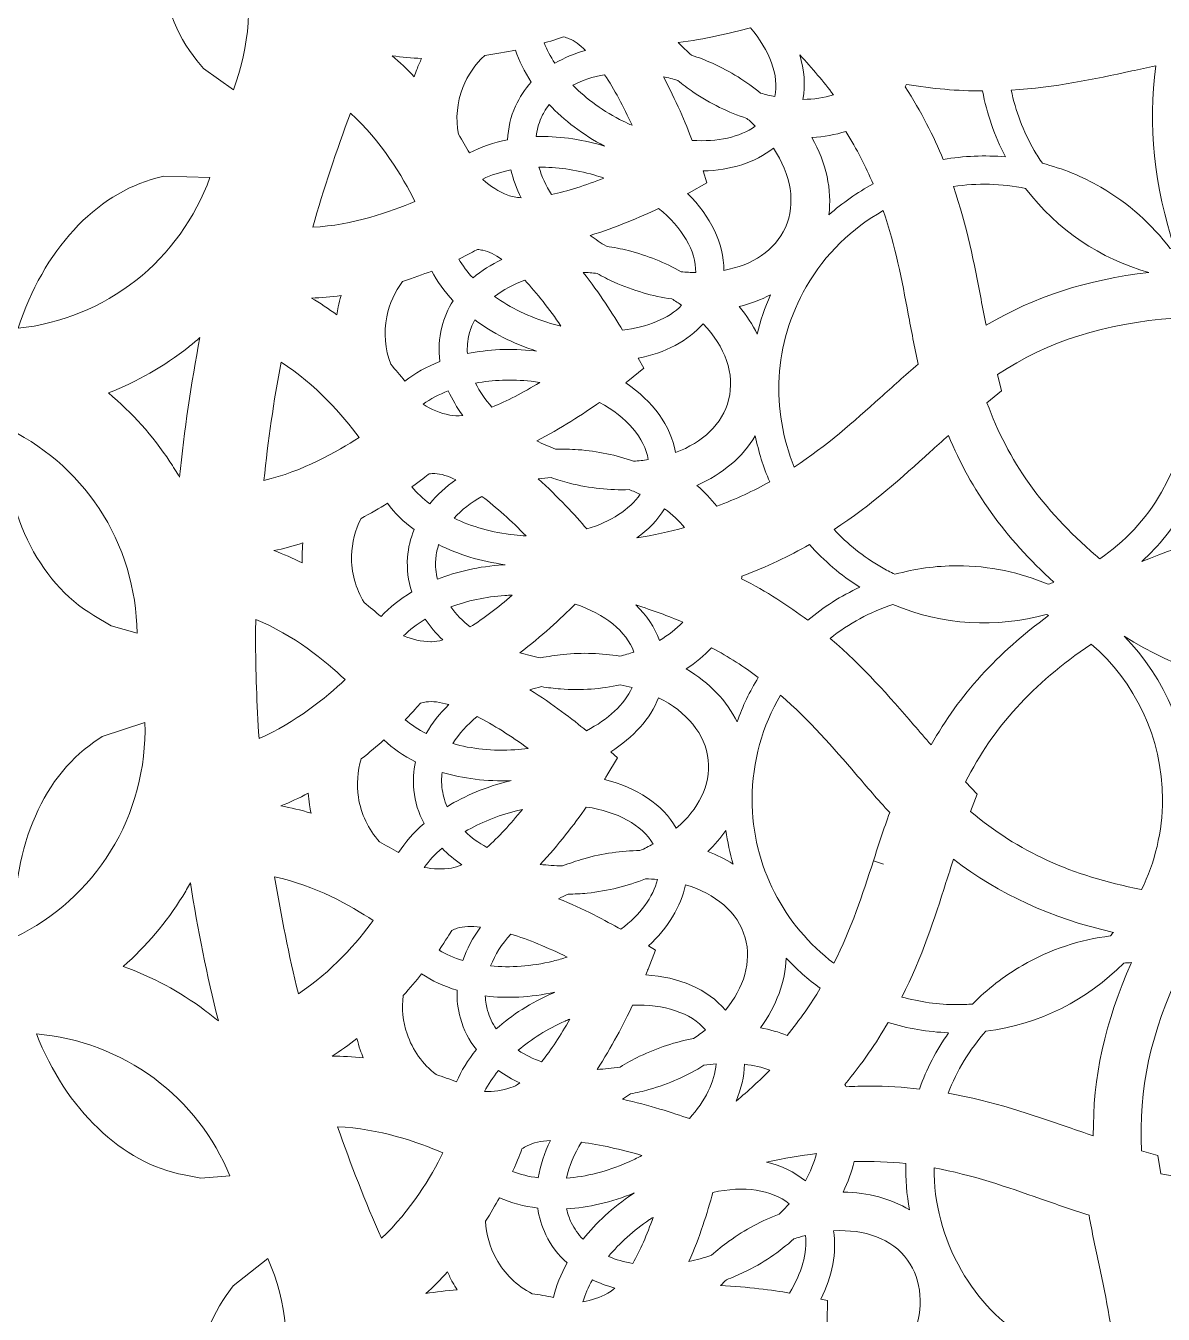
# Model space of a CAD drawing. Header units: millimetres. Extents: x 37 to 1687, y -819 to -120.
# Drawn here: x 494.4 to 574.8, y -708 to -616.9 of the extents above; entities that cross this region are included whole.
import ezdxf

# ---------------------------------------------------------------- set-up
doc = ezdxf.new("R2010")
doc.units = ezdxf.units.MM
doc.header["$MEASUREMENT"] = 0
doc.layers.add('Layer 8', color=7, linetype='Continuous')

msp = doc.modelspace()

# ---------------------------------------------------------------- linework, layer by layer
at = {"layer": 'Layer 8', "lineweight": 0}
for points, knots in [([(771.782, -680.862), (771.62, -680.506), (770.142, -677.313), (767.421, -673.133), (767.778, -668.852), (767.959, -664.504), (767.959, -660.206), (767.959, -653.67), (767.542, -647.094), (766.72, -640.657), (769.186, -636.788), (770.553, -633.844), (770.704, -633.515), (770.704, -633.515), (772.415, -629.77), (772.415, -629.77), (772.415, -629.77), (769.518, -626.835), (769.518, -626.835), (769.247, -626.562), (766.796, -624.114), (762.917, -621.183), (761.098, -614.313), (758.769, -607.505), (755.993, -600.942), (754.488, -597.383), (752.792, -593.777), (750.95, -590.221), (751.837, -586.033), (752.087, -583.037), (752.114, -582.701), (752.114, -582.701), (752.424, -578.615), (752.424, -578.615), (752.424, -578.615), (748.713, -576.849), (748.713, -576.849), (748.589, -576.79), (745.674, -575.408), (741.216, -573.982), (735.962, -566.35), (729.957, -559.14), (723.366, -552.549), (721.782, -550.965), (720.125, -549.38), (718.438, -547.836), (717.817, -543.893), (717.09, -541.341), (717.059, -541.234), (717.059, -541.234), (715.945, -537.313), (715.945, -537.313), (715.945, -537.313), (711.87, -536.911), (711.87, -536.911), (711.501, -536.876), (709.515, -536.7), (706.58, -536.7), (705.996, -536.7), (705.396, -536.707), (704.793, -536.722), (695.534, -530.027), (685.502, -524.375), (674.973, -519.922), (674.326, -519.649), (673.645, -519.367), (672.902, -519.066), (671.18, -516.065), (669.831, -514.203), (669.773, -514.124), (669.773, -514.124), (667.386, -510.841), (667.386, -510.841), (667.386, -510.841), (663.445, -511.834), (663.445, -511.834), (663.343, -511.86), (660.957, -512.464), (657.496, -513.758), (645.482, -510.332), (633, -508.404), (620.384, -508.026), (617.926, -505.975), (616.166, -504.777), (615.969, -504.645), (615.969, -504.645), (612.607, -502.378), (612.607, -502.378), (612.607, -502.378), (609.247, -504.645), (609.247, -504.645), (609.029, -504.792), (607.082, -506.118), (604.425, -508.368), (591.882, -509.281), (579.514, -511.745), (567.655, -515.693), (564.543, -514.551), (562.388, -513.993), (562.145, -513.932), (562.145, -513.932), (558.204, -512.938), (558.204, -512.938), (558.204, -512.938), (555.812, -516.227), (555.812, -516.227), (555.649, -516.453), (554.191, -518.491), (552.379, -521.712), (541.359, -526.755), (530.947, -533.126), (521.424, -540.655), (520.926, -540.645), (520.499, -540.641), (520.086, -540.641), (516.969, -540.641), (514.876, -540.844), (514.789, -540.853), (514.789, -540.853), (510.723, -541.254), (510.723, -541.254), (510.723, -541.254), (509.607, -545.172), (509.607, -545.172), (509.572, -545.295), (508.756, -548.182), (508.121, -552.481), (508.098, -552.504), (508.075, -552.526), (508.052, -552.549), (499.906, -560.695), (492.695, -569.744), (486.617, -579.447), (482.409, -580.821), (479.716, -582.104), (479.603, -582.159), (479.603, -582.159), (475.893, -583.923), (475.893, -583.923), (475.893, -583.923), (476.203, -588.01), (476.203, -588.01), (476.214, -588.154), (476.481, -591.551), (477.52, -596.236), (476.737, -597.922), (476.051, -599.463), (475.425, -600.942), (471.789, -609.54), (468.94, -618.5), (466.956, -627.577), (463.342, -630.353), (461.074, -632.62), (460.822, -632.875), (460.822, -632.875), (457.926, -635.807), (457.926, -635.807), (457.926, -635.807), (459.637, -639.552), (459.637, -639.552), (459.801, -639.91), (461.291, -643.122), (463.998, -647.281), (463.64, -651.559), (463.459, -655.906), (463.459, -660.206), (463.459, -666.742), (463.876, -673.319), (464.699, -679.757), (462.232, -683.626), (460.865, -686.568), (460.715, -686.897), (460.715, -686.897), (459.003, -690.641), (459.003, -690.641), (459.003, -690.641), (461.899, -693.573), (461.899, -693.573), (462.168, -693.846), (464.604, -696.286), (468.502, -699.233), (470.321, -706.101), (472.65, -712.908), (475.425, -719.47), (476.931, -723.03), (478.628, -726.636), (480.469, -730.192), (479.547, -734.549), (479.315, -737.582), (479.305, -737.709), (479.305, -737.709), (478.993, -741.797), (478.993, -741.797), (478.993, -741.797), (482.703, -743.562), (482.703, -743.562), (482.827, -743.622), (485.74, -745.004), (490.203, -746.43), (495.457, -754.062), (501.462, -761.272), (508.052, -767.863), (509.633, -769.444), (511.29, -771.028), (512.98, -772.576), (513.579, -776.383), (514.28, -778.899), (514.359, -779.179), (514.359, -779.179), (515.474, -783.099), (515.474, -783.099), (515.474, -783.099), (519.538, -783.5), (519.538, -783.5), (519.757, -783.522), (521.766, -783.712), (524.838, -783.712), (525.42, -783.712), (526.02, -783.705), (526.626, -783.69), (535.885, -790.385), (545.917, -796.037), (556.445, -800.49), (557.082, -800.759), (557.763, -801.04), (558.516, -801.345), (560.181, -804.248), (561.497, -806.083), (561.646, -806.288), (561.646, -806.288), (564.033, -809.571), (564.033, -809.571), (564.033, -809.571), (567.974, -808.577), (567.974, -808.577), (568.075, -808.552), (570.453, -807.951), (573.922, -806.654), (585.935, -810.08), (598.417, -812.008), (611.034, -812.386), (613.477, -814.424), (615.251, -815.633), (615.45, -815.767), (615.45, -815.767), (618.811, -818.033), (618.811, -818.033), (618.811, -818.033), (622.171, -815.768), (622.171, -815.768), (622.389, -815.621), (624.339, -814.294), (626.996, -812.044), (639.535, -811.13), (651.902, -808.666), (663.763, -804.719), (666.975, -805.897), (669.179, -806.457), (669.274, -806.48), (669.274, -806.48), (673.215, -807.474), (673.215, -807.474), (673.215, -807.474), (675.603, -804.191), (675.603, -804.191), (675.668, -804.101), (677.195, -801.988), (679.045, -798.697), (690.064, -793.655), (700.474, -787.284), (709.995, -779.756), (710.481, -779.766), (710.916, -779.771), (711.332, -779.771), (714.465, -779.771), (716.543, -779.568), (716.63, -779.56), (716.63, -779.56), (720.695, -779.158), (720.695, -779.158), (720.695, -779.158), (721.81, -775.239), (721.81, -775.239), (721.845, -775.116), (722.662, -772.22), (723.296, -767.932), (723.32, -767.909), (723.343, -767.886), (723.366, -767.863), (731.513, -759.716), (738.724, -750.667), (744.802, -740.964), (748.849, -739.641), (751.518, -738.395), (751.816, -738.253), (751.816, -738.253), (755.526, -736.488), (755.526, -736.488), (755.526, -736.488), (755.216, -732.403), (755.216, -732.403), (755.204, -732.257), (754.932, -728.838), (753.898, -724.175), (754.681, -722.491), (755.367, -720.949), (755.993, -719.47), (759.629, -710.873), (762.478, -701.914), (764.461, -692.837), (768.084, -690.054), (770.346, -687.79), (770.597, -687.537), (770.597, -687.537), (773.492, -684.604), (773.492, -684.604), (773.492, -684.604), (771.782, -680.862), (771.782, -680.862)], [0, 0, 0, 0, 1, 1, 1, 2, 2, 2, 3, 3, 3, 4, 4, 4, 5, 5, 5, 6, 6, 6, 7, 7, 7, 8, 8, 8, 9, 9, 9, 10, 10, 10, 11, 11, 11, 12, 12, 12, 13, 13, 13, 14, 14, 14, 15, 15, 15, 16, 16, 16, 17, 17, 17, 18, 18, 18, 19, 19, 19, 20, 20, 20, 21, 21, 21, 22, 22, 22, 23, 23, 23, 24, 24, 24, 25, 25, 25, 26, 26, 26, 27, 27, 27, 28, 28, 28, 29, 29, 29, 30, 30, 30, 31, 31, 31, 32, 32, 32, 33, 33, 33, 34, 34, 34, 35, 35, 35, 36, 36, 36, 37, 37, 37, 38, 38, 38, 39, 39, 39, 40, 40, 40, 41, 41, 41, 42, 42, 42, 43, 43, 43, 44, 44, 44, 45, 45, 45, 46, 46, 46, 47, 47, 47, 48, 48, 48, 49, 49, 49, 50, 50, 50, 51, 51, 51, 52, 52, 52, 53, 53, 53, 54, 54, 54, 55, 55, 55, 56, 56, 56, 57, 57, 57, 58, 58, 58, 59, 59, 59, 60, 60, 60, 61, 61, 61, 62, 62, 62, 63, 63, 63, 64, 64, 64, 65, 65, 65, 66, 66, 66, 67, 67, 67, 68, 68, 68, 69, 69, 69, 70, 70, 70, 71, 71, 71, 72, 72, 72, 73, 73, 73, 74, 74, 74, 75, 75, 75, 76, 76, 76, 77, 77, 77, 78, 78, 78, 79, 79, 79, 80, 80, 80, 81, 81, 81, 82, 82, 82, 83, 83, 83, 84, 84, 84, 85, 85, 85, 86, 86, 86, 87, 87, 87, 88, 88, 88, 89, 89, 89, 90, 90, 90, 91, 91, 91, 92, 92, 92, 93, 93, 93, 94, 94, 94, 95, 95, 95, 96, 96, 96, 97, 97, 97, 98, 98, 98, 99, 99, 99, 100, 100, 100, 101, 101, 101, 102, 102, 102, 103, 103, 103, 104, 104, 104, 105, 105, 105, 106, 106, 106, 106]), ([(506.935, -619.973), (506.935, -619.973), (506.48, -619.414), (506.48, -619.414), (503.466, -615.715), (503.011, -609.775), (505.239, -604.051), (507.417, -606.18), (508.984, -608.931), (509.695, -611.899), (510.454, -615.072), (510.225, -618.443), (509.056, -621.488), (509.056, -621.488), (506.935, -619.973), (506.935, -619.973)], [0, 0, 0, 0, 1, 1, 1, 2, 2, 2, 3, 3, 3, 4, 4, 4, 5, 5, 5, 5]), ([(545.625, -617.082), (546.987, -618.694), (547.659, -620.467), (547.363, -621.956), (547.026, -621.89), (546.686, -621.806), (546.343, -621.706), (545.355, -620.89), (544.213, -620.174), (542.942, -619.602), (542.942, -619.602), (542.942, -619.602), (542.942, -619.602), (542.453, -619.382), (541.96, -619.193), (541.467, -619.029), (541.133, -618.743), (540.818, -618.446), (540.525, -618.14), (542.409, -617.901), (544.24, -617.467), (545.625, -617.082)], [0, 0, 0, 0, 1, 1, 1, 2, 2, 2, 3, 3, 3, 4, 4, 4, 5, 5, 5, 6, 6, 6, 7, 7, 7, 7]), ([(533.961, -618.689), (533.18, -618.906), (532.453, -619.21), (531.799, -619.596), (531.485, -619.122), (531.23, -618.641), (531.044, -618.164), (531.717, -617.974), (532.196, -617.811), (532.42, -617.731), (532.557, -617.772), (532.685, -617.816), (532.808, -617.864), (533.179, -618.009), (533.567, -618.296), (533.961, -618.689)], [0, 0, 0, 0, 1, 1, 1, 2, 2, 2, 3, 3, 3, 4, 4, 4, 5, 5, 5, 5]), ([(522.373, -619.261), (522.248, -619.513), (522.134, -619.77), (522.031, -620.031), (521.965, -620.201), (521.904, -620.373), (521.847, -620.546), (521.343, -620.017), (520.823, -619.525), (520.29, -619.073), (520.965, -619.169), (521.66, -619.231), (522.373, -619.261)], [0, 0, 0, 0, 1, 1, 1, 2, 2, 2, 3, 3, 3, 4, 4, 4, 4]), ([(529.016, -618.664), (529.263, -619.432), (529.64, -620.197), (530.129, -620.937), (529.672, -621.437), (529.292, -622.002), (529.008, -622.633), (528.668, -623.39), (528.49, -624.188), (528.454, -625.004), (527.464, -625.197), (526.55, -625.51), (525.749, -625.935), (525.517, -625.518), (525.259, -625.075), (524.972, -624.615), (524.767, -623.508), (524.877, -622.367), (525.292, -621.306), (525.629, -620.442), (526.162, -619.663), (526.84, -619.041), (527.625, -618.935), (528.354, -618.803), (529.016, -618.664)], [0, 0, 0, 0, 1, 1, 1, 2, 2, 2, 3, 3, 3, 4, 4, 4, 5, 5, 5, 6, 6, 6, 7, 7, 7, 8, 8, 8, 8]), ([(549.343, -622.153), (549.528, -621.135), (549.444, -620.068), (549.112, -619.005), (550.01, -619.962), (550.799, -620.903), (551.5, -621.83), (550.838, -622.039), (550.11, -622.146), (549.343, -622.153)], [0, 0, 0, 0, 1, 1, 1, 2, 2, 2, 3, 3, 3, 3]), ([(575.649, -632.764), (575.539, -632.744), (575.428, -632.724), (575.318, -632.701), (574.025, -630.984), (572.375, -629.495), (570.4, -628.354), (569.077, -627.59), (567.69, -627.035), (566.277, -626.671), (566.076, -626.374), (565.88, -626.072), (565.698, -625.757), (564.912, -624.394), (564.375, -622.955), (564.068, -621.493), (567.176, -621.306), (569.924, -620.72), (572.591, -620.144), (573.138, -620.025), (573.709, -619.903), (574.291, -619.783), (573.727, -624.02), (574.167, -628.19), (575.649, -632.764)], [0, 0, 0, 0, 1, 1, 1, 2, 2, 2, 3, 3, 3, 4, 4, 4, 5, 5, 5, 6, 6, 6, 7, 7, 7, 8, 8, 8, 8]), ([(536.637, -623.697), (535.243, -623.009), (534.033, -622.125), (533.073, -621.154), (533.736, -620.8), (534.493, -620.549), (535.318, -620.408), (535.994, -621.433), (536.657, -622.673), (537.261, -623.985), (537.052, -623.894), (536.844, -623.799), (536.637, -623.697)], [0, 0, 0, 0, 1, 1, 1, 2, 2, 2, 3, 3, 3, 4, 4, 4, 4]), ([(539.469, -620.549), (539.807, -620.623), (540.148, -620.711), (540.489, -620.815), (540.832, -621.095), (541.189, -621.364), (541.565, -621.62), (542.792, -622.454), (544.084, -623.078), (545.376, -623.495), (545.584, -623.676), (545.783, -623.862), (545.973, -624.052), (544.889, -624.822), (543.297, -625.164), (541.512, -625.048), (541.052, -623.849), (540.357, -622.197), (539.469, -620.549)], [0, 0, 0, 0, 1, 1, 1, 2, 2, 2, 3, 3, 3, 4, 4, 4, 5, 5, 5, 6, 6, 6, 6]), ([(562.043, -621.558), (562.341, -623.15), (562.88, -624.72), (563.674, -626.218), (562.193, -626.083), (560.71, -626.148), (559.263, -626.406), (558.576, -624.739), (557.708, -623.023), (556.572, -621.264), (556.608, -621.206), (556.644, -621.147), (556.679, -621.088), (558.476, -621.398), (560.277, -621.555), (562.043, -621.558)], [0, 0, 0, 0, 1, 1, 1, 2, 2, 2, 3, 3, 3, 4, 4, 4, 5, 5, 5, 5]), ([(531.395, -622.523), (532.444, -623.635), (533.765, -624.643), (535.316, -625.456), (535.267, -625.441), (535.219, -625.425), (535.169, -625.411), (533.548, -624.937), (531.953, -624.739), (530.467, -624.783), (530.522, -624.326), (530.641, -623.88), (530.832, -623.453), (530.895, -623.314), (530.964, -623.18), (531.039, -623.05), (531.145, -622.865), (531.264, -622.69), (531.395, -622.523)], [0, 0, 0, 0, 1, 1, 1, 2, 2, 2, 3, 3, 3, 4, 4, 4, 5, 5, 5, 6, 6, 6, 6]), ([(514.674, -631.19), (515.45, -628.473), (516.344, -625.768), (517.338, -623.124), (519.513, -625.073), (521.029, -627.621), (521.898, -629.358), (520.182, -630.101), (517.494, -631.046), (514.674, -631.19)], [0, 0, 0, 0, 1, 1, 1, 2, 2, 2, 3, 3, 3, 3]), ([(549.981, -624.853), (550.82, -624.799), (551.619, -624.652), (552.371, -624.413), (553.159, -625.674), (553.785, -626.912), (554.302, -628.13), (553.187, -628.73), (552.137, -629.463), (551.174, -630.317), (551.403, -628.551), (550.998, -626.666), (549.981, -624.853)], [0, 0, 0, 0, 1, 1, 1, 2, 2, 2, 3, 3, 3, 4, 4, 4, 4]), ([(541.285, -628.756), (541.285, -628.756), (542.553, -628.053), (542.553, -628.053), (542.553, -628.053), (542.275, -627.211), (542.275, -627.211), (544.23, -627.166), (545.969, -626.616), (547.252, -625.604), (548.487, -627.458), (548.871, -629.496), (548.097, -631.217), (547.372, -632.829), (545.764, -633.865), (543.747, -634.242), (543.756, -632.335), (542.819, -630.42), (541.185, -628.811), (541.218, -628.793), (541.258, -628.771), (541.285, -628.756)], [0, 0, 0, 0, 1, 1, 1, 2, 2, 2, 3, 3, 3, 4, 4, 4, 5, 5, 5, 6, 6, 6, 7, 7, 7, 7]), ([(528.481, -628.932), (528.481, -628.932), (528.481, -628.932), (528.481, -628.932), (527.824, -628.675), (527.23, -628.3), (526.712, -627.816), (526.708, -627.807), (526.702, -627.796), (526.698, -627.787), (527.282, -627.5), (527.951, -627.284), (528.679, -627.141), (528.843, -627.802), (529.091, -628.462), (529.42, -629.107), (529.061, -629.09), (528.744, -629.034), (528.481, -628.932)], [0, 0, 0, 0, 1, 1, 1, 2, 2, 2, 3, 3, 3, 4, 4, 4, 5, 5, 5, 6, 6, 6, 6]), ([(530.669, -626.943), (531.907, -626.931), (533.232, -627.104), (534.561, -627.493), (534.797, -627.561), (535.028, -627.637), (535.256, -627.717), (533.956, -628.228), (532.682, -628.637), (531.557, -628.878), (531.158, -628.246), (530.858, -627.595), (530.669, -626.943)], [0, 0, 0, 0, 1, 1, 1, 2, 2, 2, 3, 3, 3, 4, 4, 4, 4]), ([(503.661, -627.705), (503.661, -627.705), (504.137, -627.582), (504.137, -627.582), (504.137, -627.582), (507.4, -627.679), (507.4, -627.679), (506.374, -630.527), (504.542, -633.081), (502.17, -634.948), (499.779, -636.828), (496.855, -638.012), (493.837, -638.335), (495.598, -632.855), (499.295, -628.826), (503.661, -627.705)], [0, 0, 0, 0, 1, 1, 1, 2, 2, 2, 3, 3, 3, 4, 4, 4, 5, 5, 5, 5]), ([(565.091, -628.447), (567.318, -631.4), (570.405, -633.43), (573.794, -634.384), (569.426, -634.891), (565.716, -636.095), (562.299, -638.119), (562.174, -637.504), (562.055, -636.889), (561.935, -636.265), (561.459, -633.784), (560.946, -631.124), (559.982, -628.314), (561.663, -628.059), (563.392, -628.096), (565.091, -628.447)], [0, 0, 0, 0, 1, 1, 1, 2, 2, 2, 3, 3, 3, 4, 4, 4, 5, 5, 5, 5]), ([(539.137, -629.853), (540.795, -631.212), (541.79, -632.862), (541.76, -634.398), (541.419, -634.392), (541.073, -634.369), (540.722, -634.33), (539.603, -633.695), (538.349, -633.185), (536.993, -632.842), (536.993, -632.842), (536.993, -632.842), (536.993, -632.842), (536.473, -632.71), (535.955, -632.609), (535.441, -632.534), (535.037, -632.294), (534.653, -632.039), (534.291, -631.769), (536.101, -631.213), (537.83, -630.474), (539.137, -629.853)], [0, 0, 0, 0, 1, 1, 1, 2, 2, 2, 3, 3, 3, 4, 4, 4, 5, 5, 5, 6, 6, 6, 7, 7, 7, 7]), ([(556.787, -637.325), (557.003, -638.473), (557.226, -639.656), (557.497, -640.869), (556.553, -641.664), (555.662, -642.466), (554.797, -643.244), (552.932, -644.924), (551.026, -646.634), (548.721, -648.144), (547.085, -644.131), (547.247, -639.432), (549.576, -635.398), (550.924, -633.064), (552.828, -631.248), (555.023, -630.016), (555.879, -632.519), (556.339, -634.945), (556.787, -637.325)], [0, 0, 0, 0, 1, 1, 1, 2, 2, 2, 3, 3, 3, 4, 4, 4, 5, 5, 5, 6, 6, 6, 6]), ([(526.711, -632.82), (527.119, -632.902), (527.57, -633.132), (528.048, -633.473), (527.291, -633.829), (526.607, -634.266), (526.013, -634.775), (525.607, -634.345), (525.263, -633.898), (524.993, -633.442), (525.651, -633.124), (526.112, -632.87), (526.313, -632.757), (526.453, -632.773), (526.584, -632.794), (526.711, -632.82)], [0, 0, 0, 0, 1, 1, 1, 2, 2, 2, 3, 3, 3, 4, 4, 4, 5, 5, 5, 5]), ([(523.797, -638.246), (523.593, -639.054), (523.556, -639.877), (523.665, -640.69), (522.735, -641.049), (521.898, -641.509), (521.188, -642.059), (520.863, -641.656), (520.53, -641.26), (520.186, -640.876), (519.776, -639.808), (519.68, -638.648), (519.907, -637.514), (520.089, -636.608), (520.476, -635.752), (521.03, -635.025), (521.774, -634.787), (522.462, -634.533), (523.085, -634.283), (523.464, -635.018), (523.977, -635.726), (524.603, -636.387), (524.242, -636.957), (523.967, -637.578), (523.797, -638.246)], [0, 0, 0, 0, 1, 1, 1, 2, 2, 2, 3, 3, 3, 4, 4, 4, 5, 5, 5, 6, 6, 6, 7, 7, 7, 8, 8, 8, 8]), ([(536.577, -638.461), (535.926, -637.371), (534.957, -635.859), (533.793, -634.377), (534.12, -634.392), (534.451, -634.42), (534.785, -634.46), (535.172, -634.677), (535.572, -634.881), (535.988, -635.067), (537.341, -635.676), (538.722, -636.066), (540.066, -636.253), (540.306, -636.397), (540.538, -636.548), (540.76, -636.704), (539.835, -637.647), (538.341, -638.259), (536.577, -638.461)], [0, 0, 0, 0, 1, 1, 1, 2, 2, 2, 3, 3, 3, 4, 4, 4, 5, 5, 5, 6, 6, 6, 6]), ([(532.229, -638.173), (531.986, -638.116), (531.742, -638.054), (531.498, -637.983), (529.998, -637.545), (528.647, -636.88), (527.53, -636.085), (528.135, -635.609), (528.86, -635.223), (529.672, -634.938), (530.525, -635.846), (531.402, -636.971), (532.229, -638.173)], [0, 0, 0, 0, 1, 1, 1, 2, 2, 2, 3, 3, 3, 4, 4, 4, 4]), ([(516.675, -636.018), (516.597, -636.285), (516.53, -636.554), (516.476, -636.825), (516.438, -637.01), (516.407, -637.197), (516.381, -637.384), (515.788, -636.947), (515.187, -636.551), (514.58, -636.195), (515.264, -636.173), (515.963, -636.113), (516.675, -636.018)], [0, 0, 0, 0, 1, 1, 1, 2, 2, 2, 3, 3, 3, 4, 4, 4, 4]), ([(546.104, -638.747), (545.772, -638.074), (545.351, -637.418), (544.836, -636.788), (545.629, -636.594), (546.37, -636.317), (547.047, -635.969), (546.644, -636.877), (546.333, -637.807), (546.104, -638.747)], [0, 0, 0, 0, 1, 1, 1, 2, 2, 2, 3, 3, 3, 3]), ([(525.736, -638.737), (525.774, -638.589), (525.818, -638.445), (525.87, -638.304), (525.941, -638.106), (526.027, -637.915), (526.125, -637.731), (527.353, -638.646), (528.832, -639.412), (530.503, -639.944), (530.452, -639.938), (530.402, -639.93), (530.351, -639.925), (528.671, -639.74), (527.066, -639.822), (525.609, -640.124), (525.581, -639.659), (525.62, -639.195), (525.736, -638.737)], [0, 0, 0, 0, 1, 1, 1, 2, 2, 2, 3, 3, 3, 4, 4, 4, 5, 5, 5, 6, 6, 6, 6]), ([(542.288, -638.012), (543.821, -639.622), (544.549, -641.558), (544.087, -643.384), (543.653, -645.098), (542.249, -646.397), (540.329, -647.118), (540, -645.225), (538.725, -643.491), (536.809, -642.189), (536.87, -642.14), (536.919, -642.101), (536.951, -642.074), (536.951, -642.074), (538.078, -641.162), (538.078, -641.162), (538.078, -641.162), (537.698, -640.456), (537.698, -640.456), (539.602, -640.068), (541.207, -639.226), (542.288, -638.012)], [0, 0, 0, 0, 1, 1, 1, 2, 2, 2, 3, 3, 3, 4, 4, 4, 5, 5, 5, 6, 6, 6, 7, 7, 7, 7]), ([(574.711, -649.909), (573.588, -651.855), (572.079, -653.442), (570.336, -654.631), (570.241, -654.55), (570.144, -654.472), (570.051, -654.391), (566.243, -651.075), (563.853, -647.727), (562.358, -643.595), (562.358, -643.595), (563.381, -642.758), (563.381, -642.758), (563.381, -642.758), (563.097, -641.603), (563.097, -641.603), (566.74, -639.222), (570.631, -637.985), (575.632, -637.607), (575.668, -637.604), (575.704, -637.603), (575.74, -637.6), (577.191, -641.514), (576.957, -646.021), (574.711, -649.909)], [0, 0, 0, 0, 1, 1, 1, 2, 2, 2, 3, 3, 3, 4, 4, 4, 5, 5, 5, 6, 6, 6, 7, 7, 7, 8, 8, 8, 8]), ([(500.226, -642.906), (502.249, -642.115), (504.145, -641.028), (505.88, -639.663), (506.156, -639.446), (506.427, -639.222), (506.693, -638.991), (506.069, -642.244), (505.587, -645.551), (505.253, -648.862), (505.037, -648.489), (504.809, -648.122), (504.572, -647.763), (503.355, -645.922), (501.897, -644.293), (500.226, -642.906)], [0, 0, 0, 0, 1, 1, 1, 2, 2, 2, 3, 3, 3, 4, 4, 4, 5, 5, 5, 5]), ([(578.141, -638.611), (583.518, -648.455), (592.053, -651.016), (598.415, -651.389), (598.508, -651.394), (598.601, -651.398), (598.693, -651.402), (599.146, -652.537), (599.533, -653.728), (599.849, -654.954), (598.865, -655.747), (597.844, -656.469), (596.804, -657.109), (592.475, -654.206), (587.815, -652.747), (583.082, -652.747), (579.828, -652.747), (576.541, -653.439), (573.303, -654.824), (574.515, -653.714), (575.58, -652.406), (576.443, -650.909), (578.677, -647.04), (579.158, -642.634), (578.141, -638.611)], [0, 0, 0, 0, 1, 1, 1, 2, 2, 2, 3, 3, 3, 4, 4, 4, 5, 5, 5, 6, 6, 6, 7, 7, 7, 8, 8, 8, 8]), ([(517.95, -646.046), (516.404, -647.065), (513.947, -648.448), (511.216, -649.089), (511.509, -646.288), (511.915, -643.485), (512.428, -640.731), (514.884, -642.272), (516.802, -644.499), (517.95, -646.046)], [0, 0, 0, 0, 1, 1, 1, 2, 2, 2, 3, 3, 3, 3]), ([(527.346, -643.904), (526.867, -643.369), (526.478, -642.801), (526.188, -642.215), (527.404, -641.988), (528.739, -641.929), (530.114, -642.081), (530.32, -642.103), (530.524, -642.132), (530.726, -642.163), (529.554, -642.875), (528.392, -643.483), (527.346, -643.904)], [0, 0, 0, 0, 1, 1, 1, 2, 2, 2, 3, 3, 3, 4, 4, 4, 4]), ([(525.28, -644.488), (524.942, -644.527), (524.637, -644.524), (524.373, -644.47), (523.691, -644.334), (523.053, -644.072), (522.47, -643.699), (522.985, -643.33), (523.59, -643.013), (524.261, -642.755), (524.527, -643.351), (524.868, -643.932), (525.28, -644.488)], [0, 0, 0, 0, 1, 1, 1, 2, 2, 2, 3, 3, 3, 4, 4, 4, 4]), ([(534.958, -643.57), (536.86, -644.62), (538.155, -646.085), (538.4, -647.618), (538.063, -647.671), (537.717, -647.709), (537.364, -647.731), (536.152, -647.3), (534.829, -647.016), (533.434, -646.913), (533.434, -646.913), (533.434, -646.913), (533.434, -646.913), (532.899, -646.873), (532.371, -646.864), (531.852, -646.879), (531.385, -646.703), (530.938, -646.505), (530.511, -646.287), (532.195, -645.43), (533.778, -644.403), (534.958, -643.57)], [0, 0, 0, 0, 1, 1, 1, 2, 2, 2, 3, 3, 3, 4, 4, 4, 5, 5, 5, 6, 6, 6, 7, 7, 7, 7]), ([(499.566, -651.071), (501.283, -653.668), (502.22, -656.764), (502.248, -659.881), (502.248, -659.881), (500.427, -659.375), (500.427, -659.375), (500.427, -659.375), (499.197, -658.641), (499.197, -658.641), (495.204, -656.257), (492.794, -651.191), (492.77, -645.255), (495.513, -646.513), (497.899, -648.549), (499.566, -651.071)], [0, 0, 0, 0, 1, 1, 1, 2, 2, 2, 3, 3, 3, 4, 4, 4, 5, 5, 5, 5]), ([(546.989, -649.192), (545.852, -649.823), (544.619, -650.404), (543.248, -650.909), (542.84, -650.386), (542.37, -649.895), (541.842, -649.438), (543.659, -648.637), (545.092, -647.42), (545.973, -645.936), (546.201, -647.052), (546.539, -648.144), (546.989, -649.192)], [0, 0, 0, 0, 1, 1, 1, 2, 2, 2, 3, 3, 3, 4, 4, 4, 4]), ([(551.538, -652.558), (554.208, -650.808), (556.351, -648.871), (558.337, -647.07), (558.752, -646.694), (559.185, -646.302), (559.629, -645.907), (561.228, -649.783), (563.629, -653.121), (567.091, -656.287), (566.958, -656.335), (566.825, -656.381), (566.691, -656.425), (564.713, -655.585), (562.539, -655.12), (560.259, -655.12), (558.731, -655.12), (557.252, -655.333), (555.847, -655.723), (555.524, -655.567), (555.203, -655.403), (554.888, -655.221), (553.613, -654.485), (552.494, -653.582), (551.538, -652.558)], [0, 0, 0, 0, 1, 1, 1, 2, 2, 2, 3, 3, 3, 4, 4, 4, 5, 5, 5, 6, 6, 6, 7, 7, 7, 8, 8, 8, 8]), ([(522.95, -650.731), (522.459, -650.365), (522.031, -649.968), (521.679, -649.549), (522.305, -649.099), (522.73, -648.756), (522.902, -648.614), (523.042, -648.606), (523.175, -648.604), (523.305, -648.607), (523.735, -648.617), (524.24, -648.777), (524.793, -649.047), (524.081, -649.54), (523.462, -650.107), (522.95, -650.731)], [0, 0, 0, 0, 1, 1, 1, 2, 2, 2, 3, 3, 3, 4, 4, 4, 5, 5, 5, 5]), ([(534.058, -652.515), (533.239, -651.565), (532.024, -650.24), (530.617, -648.972), (530.919, -648.934), (531.228, -648.907), (531.54, -648.89), (531.959, -649.036), (532.388, -649.168), (532.83, -649.279), (534.269, -649.644), (535.696, -649.788), (537.053, -649.738), (537.317, -649.84), (537.575, -649.95), (537.824, -650.067), (537.085, -651.148), (535.739, -652.007), (534.058, -652.515)], [0, 0, 0, 0, 1, 1, 1, 2, 2, 2, 3, 3, 3, 4, 4, 4, 5, 5, 5, 6, 6, 6, 6]), ([(526.642, -650.218), (527.652, -650.98), (528.724, -651.953), (529.757, -653.009), (529.479, -652.996), (529.2, -652.974), (528.919, -652.943), (527.361, -652.772), (525.911, -652.35), (524.67, -651.759), (525.197, -651.168), (525.865, -650.648), (526.642, -650.218)], [0, 0, 0, 0, 1, 1, 1, 2, 2, 2, 3, 3, 3, 4, 4, 4, 4]), ([(519.95, -650.705), (520.456, -651.382), (521.095, -652.007), (521.844, -652.564), (521.589, -653.186), (521.427, -653.842), (521.377, -654.526), (521.315, -655.363), (521.424, -656.183), (521.675, -656.969), (520.834, -657.475), (520.101, -658.063), (519.502, -658.715), (519.112, -658.374), (518.714, -658.041), (518.308, -657.721), (517.699, -656.727), (517.392, -655.586), (517.419, -654.411), (517.441, -653.49), (517.672, -652.582), (518.089, -651.771), (518.766, -651.415), (519.389, -651.053), (519.95, -650.705)], [0, 0, 0, 0, 1, 1, 1, 2, 2, 2, 3, 3, 3, 4, 4, 4, 5, 5, 5, 6, 6, 6, 7, 7, 7, 8, 8, 8, 8]), ([(537.583, -653.154), (538.401, -652.569), (539.068, -651.873), (539.552, -651.089), (540.098, -651.493), (540.574, -651.939), (540.969, -652.418), (539.915, -652.704), (538.791, -652.952), (537.583, -653.154)], [0, 0, 0, 0, 1, 1, 1, 2, 2, 2, 3, 3, 3, 3]), ([(513.925, -654.915), (513.26, -654.584), (512.593, -654.295), (511.928, -654.049), (512.603, -653.907), (513.287, -653.725), (513.975, -653.506), (513.945, -653.78), (513.927, -654.055), (513.92, -654.329), (513.916, -654.524), (513.917, -654.719), (513.925, -654.915)], [0, 0, 0, 0, 1, 1, 1, 2, 2, 2, 3, 3, 3, 4, 4, 4, 4]), ([(523.491, -656.075), (523.38, -655.618), (523.337, -655.149), (523.372, -654.673), (523.383, -654.521), (523.402, -654.371), (523.428, -654.223), (523.464, -654.02), (523.514, -653.819), (523.577, -653.623), (524.949, -654.315), (526.544, -654.813), (528.29, -655.047), (528.235, -655.05), (528.181, -655.052), (528.126, -655.055), (526.439, -655.165), (524.873, -655.525), (523.491, -656.075)], [0, 0, 0, 0, 1, 1, 1, 2, 2, 2, 3, 3, 3, 4, 4, 4, 5, 5, 5, 6, 6, 6, 6]), ([(545.006, -656.039), (545.009, -655.976), (545.01, -655.913), (545.011, -655.85), (546.79, -655.196), (548.369, -654.438), (549.804, -653.619), (550.82, -654.764), (552.01, -655.783), (553.365, -656.633), (552.031, -657.249), (550.792, -658.035), (549.678, -658.968), (548.306, -657.933), (546.77, -656.943), (545.006, -656.039)], [0, 0, 0, 0, 1, 1, 1, 2, 2, 2, 3, 3, 3, 4, 4, 4, 5, 5, 5, 5]), ([(528.267, -657.22), (528.44, -657.208), (528.613, -657.201), (528.784, -657.196), (527.767, -658.082), (526.745, -658.863), (525.803, -659.443), (525.265, -659.013), (524.803, -658.539), (524.429, -658.032), (525.586, -657.599), (526.888, -657.309), (528.267, -657.22)], [0, 0, 0, 0, 1, 1, 1, 2, 2, 2, 3, 3, 3, 4, 4, 4, 4]), ([(533.237, -657.826), (535.316, -658.524), (536.867, -659.746), (537.384, -661.221), (537.061, -661.331), (536.728, -661.428), (536.385, -661.512), (535.116, -661.298), (533.764, -661.247), (532.372, -661.388), (532.372, -661.388), (532.372, -661.388), (532.372, -661.388), (531.838, -661.442), (531.317, -661.525), (530.808, -661.63), (530.297, -661.534), (529.803, -661.41), (529.328, -661.262), (530.832, -660.14), (532.206, -658.865), (533.237, -657.826)], [0, 0, 0, 0, 1, 1, 1, 2, 2, 2, 3, 3, 3, 4, 4, 4, 5, 5, 5, 6, 6, 6, 7, 7, 7, 7]), ([(540.836, -659.104), (540.379, -659.588), (539.827, -660.022), (539.197, -660.394), (538.858, -659.465), (538.283, -658.621), (537.512, -657.891), (538.709, -658.261), (539.81, -658.668), (540.836, -659.104)], [0, 0, 0, 0, 1, 1, 1, 2, 2, 2, 3, 3, 3, 3]), ([(551.272, -660.25), (552.586, -659.21), (554.083, -658.393), (555.708, -657.855), (559.225, -659.347), (563.044, -659.527), (566.55, -658.556), (566.606, -658.583), (566.66, -658.613), (566.716, -658.641), (563.076, -661.306), (560.398, -664.251), (558.411, -667.783), (557.997, -667.314), (557.585, -666.84), (557.169, -666.359), (555.46, -664.384), (553.621, -662.262), (551.272, -660.25)], [0, 0, 0, 0, 1, 1, 1, 2, 2, 2, 3, 3, 3, 4, 4, 4, 5, 5, 5, 6, 6, 6, 6]), ([(516.959, -663.165), (515.617, -664.434), (513.445, -666.218), (510.874, -667.324), (510.713, -664.923), (510.631, -662.533), (510.631, -660.204), (510.631, -659.786), (510.634, -659.357), (510.641, -658.908), (513.31, -660.002), (515.569, -661.85), (516.959, -663.165)], [0, 0, 0, 0, 1, 1, 1, 2, 2, 2, 3, 3, 3, 4, 4, 4, 4]), ([(522.624, -658.898), (522.974, -659.414), (523.39, -659.904), (523.865, -660.36), (523.579, -660.442), (523.313, -660.487), (523.072, -660.487), (523.056, -660.487), (523.04, -660.487), (523.025, -660.487), (522.354, -660.471), (521.704, -660.33), (521.083, -660.079), (521.514, -659.649), (522.036, -659.253), (522.624, -658.898)], [0, 0, 0, 0, 1, 1, 1, 2, 2, 2, 3, 3, 3, 4, 4, 4, 5, 5, 5, 5]), ([(572.05, -660.089), (575.792, -662.43), (579.713, -663.735), (583.723, -663.971), (588.041, -664.223), (592.362, -663.255), (596.573, -661.09), (597.532, -661.847), (598.462, -662.685), (599.348, -663.587), (598.892, -664.766), (598.369, -665.903), (597.789, -666.976), (588.621, -666.361), (580.803, -670.148), (575.61, -677.699), (576.356, -675.819), (576.77, -673.774), (576.77, -671.631), (576.77, -667.143), (574.967, -663.069), (572.05, -660.089)], [0, 0, 0, 0, 1, 1, 1, 2, 2, 2, 3, 3, 3, 4, 4, 4, 5, 5, 5, 6, 6, 6, 7, 7, 7, 7]), ([(544.682, -666.161), (543.963, -664.681), (542.737, -663.393), (541.093, -662.416), (541.763, -661.969), (542.36, -661.466), (542.877, -660.91), (544.097, -661.564), (545.187, -662.269), (546.183, -663.01), (545.577, -663.996), (545.073, -665.052), (544.682, -666.161)], [0, 0, 0, 0, 1, 1, 1, 2, 2, 2, 3, 3, 3, 4, 4, 4, 4]), ([(560.845, -670.401), (562.809, -666.518), (565.56, -663.501), (569.702, -660.673), (569.712, -660.666), (569.722, -660.66), (569.732, -660.653), (572.814, -663.316), (574.77, -667.248), (574.77, -671.631), (574.77, -673.917), (574.237, -676.079), (573.292, -678.004), (573.282, -678.002), (573.272, -678.001), (573.261, -677.999), (568.305, -677.031), (564.561, -675.327), (561.2, -672.496), (561.2, -672.496), (561.668, -671.26), (561.668, -671.26), (561.668, -671.26), (560.845, -670.401), (560.845, -670.401)], [0, 0, 0, 0, 1, 1, 1, 2, 2, 2, 3, 3, 3, 4, 4, 4, 5, 5, 5, 6, 6, 6, 7, 7, 7, 8, 8, 8, 8]), ([(530.85, -663.665), (531.288, -663.735), (531.734, -663.79), (532.188, -663.824), (533.669, -663.933), (535.099, -663.827), (536.426, -663.542), (536.708, -663.597), (536.983, -663.662), (537.252, -663.735), (536.721, -664.916), (535.565, -665.987), (534.024, -666.779), (533.067, -665.995), (531.642, -664.897), (530.032, -663.883), (530.299, -663.803), (530.572, -663.729), (530.85, -663.665)], [0, 0, 0, 0, 1, 1, 1, 2, 2, 2, 3, 3, 3, 4, 4, 4, 5, 5, 5, 6, 6, 6, 6]), ([(522.292, -664.823), (522.43, -664.791), (522.562, -664.765), (522.692, -664.746), (523.13, -664.679), (523.675, -664.755), (524.289, -664.937), (523.647, -665.564), (523.113, -666.251), (522.705, -666.979), (522.14, -666.695), (521.637, -666.366), (521.211, -666.001), (521.78, -665.419), (522.151, -664.989), (522.292, -664.823)], [0, 0, 0, 0, 1, 1, 1, 2, 2, 2, 3, 3, 3, 4, 4, 4, 5, 5, 5, 5]), ([(540.386, -673.666), (539.411, -671.985), (537.585, -670.788), (535.3, -670.233), (535.371, -670.117), (535.435, -670.014), (535.479, -669.94), (535.479, -669.94), (536.226, -668.697), (536.226, -668.697), (536.226, -668.697), (535.745, -668.268), (535.745, -668.268), (537.358, -667.256), (538.545, -665.932), (539.132, -664.444), (541.114, -665.434), (542.454, -667), (542.644, -668.869), (542.822, -670.629), (541.946, -672.331), (540.386, -673.666)], [0, 0, 0, 0, 1, 1, 1, 2, 2, 2, 3, 3, 3, 4, 4, 4, 5, 5, 5, 6, 6, 6, 7, 7, 7, 7]), ([(555.039, -676.205), (555.039, -676.205), (554.326, -675.973), (554.326, -675.973), (553.554, -678.349), (552.762, -680.772), (551.533, -683.218), (548.021, -680.567), (545.747, -676.36), (545.747, -671.631), (545.747, -668.947), (546.482, -666.432), (547.758, -664.273), (549.819, -666.049), (551.473, -667.969), (553.091, -669.853), (553.854, -670.741), (554.639, -671.655), (555.476, -672.566), (555.057, -673.724), (554.687, -674.862), (554.328, -675.967), (554.328, -675.967), (555.039, -676.205), (555.039, -676.205)], [0, 0, 0, 0, 1, 1, 1, 2, 2, 2, 3, 3, 3, 4, 4, 4, 5, 5, 5, 6, 6, 6, 7, 7, 7, 8, 8, 8, 8]), ([(524.577, -667.693), (525.004, -666.998), (525.591, -666.351), (526.309, -665.78), (527.453, -666.368), (528.694, -667.156), (529.908, -668.032), (529.602, -668.073), (529.291, -668.104), (528.976, -668.125), (527.409, -668.227), (525.904, -668.062), (524.577, -667.693)], [0, 0, 0, 0, 1, 1, 1, 2, 2, 2, 3, 3, 3, 4, 4, 4, 4]), ([(500.378, -675.303), (498.758, -677.917), (496.384, -680.044), (493.624, -681.377), (493.286, -675.513), (495.419, -670.176), (499.2, -667.587), (499.2, -667.587), (499.782, -667.188), (499.782, -667.188), (499.782, -667.188), (502.801, -666.202), (502.801, -666.202), (502.908, -669.391), (502.061, -672.59), (500.378, -675.303)], [0, 0, 0, 0, 1, 1, 1, 2, 2, 2, 3, 3, 3, 4, 4, 4, 5, 5, 5, 5]), ([(518.104, -668.769), (518.693, -668.313), (519.229, -667.861), (519.709, -667.433), (520.333, -668.029), (521.085, -668.549), (521.938, -668.977), (521.796, -669.631), (521.752, -670.301), (521.82, -670.98), (521.905, -671.818), (522.156, -672.61), (522.543, -673.344), (521.817, -673.976), (521.206, -674.668), (520.733, -675.399), (520.291, -675.13), (519.843, -674.872), (519.39, -674.627), (518.596, -673.747), (518.083, -672.662), (517.904, -671.484), (517.765, -670.574), (517.835, -669.64), (518.104, -668.769)], [0, 0, 0, 0, 1, 1, 1, 2, 2, 2, 3, 3, 3, 4, 4, 4, 5, 5, 5, 6, 6, 6, 7, 7, 7, 8, 8, 8, 8]), ([(524.176, -672.15), (523.985, -671.715), (523.859, -671.257), (523.81, -670.778), (523.795, -670.627), (523.787, -670.476), (523.787, -670.325), (523.787, -670.123), (523.802, -669.921), (523.829, -669.721), (525.299, -670.164), (526.954, -670.38), (528.712, -670.308), (528.662, -670.32), (528.612, -670.33), (528.562, -670.342), (526.921, -670.743), (525.442, -671.369), (524.176, -672.15)], [0, 0, 0, 0, 1, 1, 1, 2, 2, 2, 3, 3, 3, 4, 4, 4, 5, 5, 5, 6, 6, 6, 6]), ([(514.553, -672.604), (513.834, -672.391), (513.122, -672.221), (512.418, -672.093), (513.063, -671.833), (513.71, -671.534), (514.355, -671.195), (514.373, -671.468), (514.402, -671.741), (514.443, -672.01), (514.473, -672.209), (514.51, -672.407), (514.553, -672.604)], [0, 0, 0, 0, 1, 1, 1, 2, 2, 2, 3, 3, 3, 4, 4, 4, 4]), ([(525.445, -673.913), (526.507, -673.286), (527.737, -672.776), (529.077, -672.449), (529.217, -672.415), (529.357, -672.383), (529.497, -672.354), (528.658, -673.383), (527.8, -674.309), (526.985, -675.026), (526.404, -674.704), (525.887, -674.33), (525.445, -673.913)], [0, 0, 0, 0, 1, 1, 1, 2, 2, 2, 3, 3, 3, 4, 4, 4, 4]), ([(534.021, -672.175), (536.209, -672.494), (537.968, -673.427), (538.743, -674.795), (538.446, -674.959), (538.136, -675.112), (537.813, -675.253), (536.527, -675.263), (535.186, -675.448), (533.84, -675.828), (533.84, -675.828), (533.84, -675.828), (533.84, -675.828), (533.324, -675.974), (532.825, -676.146), (532.342, -676.337), (531.802, -676.332), (531.274, -676.293), (530.762, -676.225), (532.046, -674.871), (533.178, -673.383), (534.021, -672.175)], [0, 0, 0, 0, 1, 1, 1, 2, 2, 2, 3, 3, 3, 4, 4, 4, 5, 5, 5, 6, 6, 6, 7, 7, 7, 7]), ([(543.897, -673.826), (544.005, -674.638), (544.173, -675.43), (544.395, -676.201), (543.848, -675.863), (543.25, -675.569), (542.605, -675.325), (543.097, -674.853), (543.528, -674.35), (543.897, -673.826)], [0, 0, 0, 0, 1, 1, 1, 2, 2, 2, 3, 3, 3, 3]), ([(523.817, -675.077), (524.233, -675.505), (524.704, -675.898), (525.224, -676.252), (524.962, -676.374), (524.712, -676.458), (524.479, -676.494), (523.837, -676.591), (523.191, -676.568), (522.552, -676.439), (522.895, -675.965), (523.322, -675.508), (523.817, -675.077)], [0, 0, 0, 0, 1, 1, 1, 2, 2, 2, 3, 3, 3, 4, 4, 4, 4]), ([(559.456, -677.516), (559.628, -676.981), (559.807, -676.425), (559.993, -675.863), (563.23, -678.354), (566.874, -680.02), (571.294, -681.039), (571.224, -681.121), (571.154, -681.203), (571.082, -681.284), (568.949, -681.546), (566.834, -682.23), (564.859, -683.37), (563.535, -684.134), (562.362, -685.058), (561.34, -686.099), (560.982, -686.125), (560.623, -686.143), (560.259, -686.143), (558.903, -686.143), (557.592, -685.952), (556.346, -685.603), (557.763, -682.776), (558.642, -680.05), (559.456, -677.516)], [0, 0, 0, 0, 1, 1, 1, 2, 2, 2, 3, 3, 3, 4, 4, 4, 5, 5, 5, 6, 6, 6, 7, 7, 7, 8, 8, 8, 8]), ([(505.477, -678.466), (505.665, -678.163), (505.846, -677.855), (506.019, -677.543), (506.532, -680.818), (507.194, -684.084), (507.995, -687.291), (507.677, -687.026), (507.351, -686.771), (507.018, -686.524), (505.246, -685.211), (503.318, -684.179), (501.273, -683.446), (502.904, -682.011), (504.315, -680.341), (505.477, -678.466)], [0, 0, 0, 0, 1, 1, 1, 2, 2, 2, 3, 3, 3, 4, 4, 4, 5, 5, 5, 5]), ([(511.979, -677.098), (514.804, -677.709), (517.356, -679.14), (518.957, -680.196), (517.85, -681.687), (516.009, -683.833), (513.654, -685.37), (512.987, -682.643), (512.426, -679.869), (511.979, -677.098)], [0, 0, 0, 0, 1, 1, 1, 2, 2, 2, 3, 3, 3, 3]), ([(536.468, -680.817), (535.404, -680.216), (533.812, -679.379), (532.046, -678.653), (532.271, -678.542), (532.501, -678.435), (532.737, -678.334), (533.18, -678.328), (533.629, -678.305), (534.082, -678.259), (535.559, -678.109), (536.949, -677.756), (538.207, -677.246), (538.496, -677.251), (538.781, -677.267), (539.06, -677.292), (538.751, -678.534), (537.82, -679.775), (536.468, -680.817)], [0, 0, 0, 0, 1, 1, 1, 2, 2, 2, 3, 3, 3, 4, 4, 4, 5, 5, 5, 6, 6, 6, 6]), ([(543.861, -686.533), (542.601, -685.045), (540.584, -684.185), (538.227, -684.042), (538.303, -683.852), (538.357, -683.714), (538.385, -683.64), (538.385, -683.64), (538.905, -682.287), (538.905, -682.287), (538.905, -682.287), (538.413, -681.982), (538.413, -681.982), (539.8, -680.713), (540.721, -679.217), (541.034, -677.666), (543.155, -678.297), (544.744, -679.606), (545.255, -681.411), (545.736, -683.115), (545.168, -684.946), (543.861, -686.533)], [0, 0, 0, 0, 1, 1, 1, 2, 2, 2, 3, 3, 3, 4, 4, 4, 5, 5, 5, 6, 6, 6, 7, 7, 7, 7]), ([(525.287, -683.023), (524.665, -682.836), (524.098, -682.592), (523.605, -682.294), (524.087, -681.592), (524.392, -681.082), (524.501, -680.896), (524.636, -680.838), (524.765, -680.788), (524.89, -680.746), (525.321, -680.6), (525.887, -680.583), (526.543, -680.662), (525.995, -681.414), (525.57, -682.208), (525.287, -683.023)], [0, 0, 0, 0, 1, 1, 1, 2, 2, 2, 3, 3, 3, 4, 4, 4, 5, 5, 5, 5]), ([(532.67, -682.78), (532.344, -682.886), (532.01, -682.982), (531.669, -683.065), (530.14, -683.439), (528.626, -683.537), (527.253, -683.403), (527.561, -682.62), (528.046, -681.858), (528.681, -681.151), (529.928, -681.541), (531.307, -682.115), (532.67, -682.78)], [0, 0, 0, 0, 1, 1, 1, 2, 2, 2, 3, 3, 3, 4, 4, 4, 4]), ([(548.217, -688.316), (547.624, -688.083), (546.996, -687.902), (546.337, -687.777), (547.471, -686.228), (548.099, -684.523), (548.16, -682.852), (548.89, -683.639), (549.695, -684.353), (550.565, -684.986), (549.904, -686.093), (549.137, -687.204), (548.217, -688.316)], [0, 0, 0, 0, 1, 1, 1, 2, 2, 2, 3, 3, 3, 4, 4, 4, 4]), ([(523.393, -691.079), (522.438, -690.346), (521.731, -689.358), (521.345, -688.213), (521.05, -687.339), (520.957, -686.406), (521.072, -685.5), (521.554, -684.969), (521.988, -684.45), (522.374, -683.961), (523.102, -684.454), (523.949, -684.845), (524.882, -685.125), (524.857, -685.789), (524.93, -686.453), (525.114, -687.106), (525.344, -687.921), (525.731, -688.66), (526.243, -689.318), (525.65, -690.051), (525.176, -690.821), (524.838, -691.605), (524.359, -691.417), (523.877, -691.24), (523.393, -691.079)], [0, 0, 0, 0, 1, 1, 1, 2, 2, 2, 3, 3, 3, 4, 4, 4, 5, 5, 5, 6, 6, 6, 7, 7, 7, 8, 8, 8, 8]), ([(562.285, -688.014), (566.077, -687.548), (569.475, -685.794), (572.025, -683.2), (572.208, -683.187), (572.391, -683.179), (572.574, -683.173), (570.701, -687.366), (569.831, -691.307), (569.877, -695.417), (569.282, -695.218), (568.688, -695.013), (568.088, -694.804), (565.546, -693.923), (562.781, -692.967), (559.603, -692.402), (560.222, -690.808), (561.124, -689.318), (562.285, -688.014)], [0, 0, 0, 0, 1, 1, 1, 2, 2, 2, 3, 3, 3, 4, 4, 4, 5, 5, 5, 6, 6, 6, 6]), ([(576.1, -683.614), (576.1, -683.614), (576.1, -683.614), (576.1, -683.614), (576.12, -683.572), (576.142, -683.531), (576.162, -683.489), (580.033, -684.323), (583.551, -686.723), (585.682, -690.414), (586.869, -692.469), (587.489, -694.697), (587.601, -696.919), (582.93, -698.489), (578.9, -698.862), (574.648, -698.104), (574.648, -698.104), (574.435, -696.799), (574.435, -696.799), (574.435, -696.799), (573.293, -696.467), (573.293, -696.467), (573.053, -692.122), (573.927, -688.134), (576.1, -683.614)], [0, 0, 0, 0, 1, 1, 1, 2, 2, 2, 3, 3, 3, 4, 4, 4, 5, 5, 5, 6, 6, 6, 7, 7, 7, 8, 8, 8, 8]), ([(531.788, -685.262), (531.741, -685.282), (531.694, -685.3), (531.646, -685.321), (530.102, -686), (528.755, -686.872), (527.645, -687.86), (527.377, -687.462), (527.171, -687.029), (527.039, -686.562), (526.997, -686.416), (526.964, -686.268), (526.938, -686.12), (526.903, -685.925), (526.883, -685.728), (526.874, -685.531), (528.4, -685.713), (530.068, -685.638), (531.788, -685.262)], [0, 0, 0, 0, 1, 1, 1, 2, 2, 2, 3, 3, 3, 4, 4, 4, 5, 5, 5, 6, 6, 6, 6]), ([(542.438, -687.928), (542.175, -688.14), (541.897, -688.343), (541.606, -688.537), (540.341, -688.77), (539.053, -689.185), (537.793, -689.794), (537.793, -689.794), (537.793, -689.794), (537.793, -689.794), (537.31, -690.027), (536.848, -690.283), (536.406, -690.556), (535.855, -690.647), (535.31, -690.701), (534.777, -690.721), (535.804, -689.175), (536.666, -687.513), (537.291, -686.18), (539.517, -686.103), (541.428, -686.713), (542.438, -687.928)], [0, 0, 0, 0, 1, 1, 1, 2, 2, 2, 3, 3, 3, 4, 4, 4, 5, 5, 5, 6, 6, 6, 7, 7, 7, 7]), ([(530.861, -690.179), (530.254, -689.967), (529.697, -689.696), (529.204, -689.372), (530.14, -688.574), (531.26, -687.86), (532.519, -687.307), (532.63, -687.258), (532.741, -687.212), (532.853, -687.166), (532.209, -688.308), (531.531, -689.349), (530.861, -690.179)], [0, 0, 0, 0, 1, 1, 1, 2, 2, 2, 3, 3, 3, 4, 4, 4, 4]), ([(557.58, -692.108), (556.449, -691.979), (555.269, -691.902), (554.027, -691.902), (553.504, -691.902), (552.957, -691.916), (552.396, -691.945), (552.367, -691.89), (552.338, -691.836), (552.308, -691.781), (553.535, -690.309), (554.532, -688.847), (555.372, -687.404), (556.73, -687.826), (558.164, -688.073), (559.646, -688.127), (558.775, -689.361), (558.082, -690.701), (557.58, -692.108)], [0, 0, 0, 0, 1, 1, 1, 2, 2, 2, 3, 3, 3, 4, 4, 4, 5, 5, 5, 6, 6, 6, 6]), ([(503.446, -691.345), (505.856, -693.131), (507.695, -695.505), (508.808, -698.254), (508.808, -698.254), (506.755, -698.407), (506.755, -698.407), (506.755, -698.407), (505.587, -698.184), (505.587, -698.184), (501.164, -697.338), (497.228, -693.556), (495.127, -688.209), (498.114, -688.462), (501.032, -689.557), (503.446, -691.345)], [0, 0, 0, 0, 1, 1, 1, 2, 2, 2, 3, 3, 3, 4, 4, 4, 5, 5, 5, 5]), ([(517.8, -688.545), (517.865, -688.811), (517.941, -689.074), (518.028, -689.332), (518.094, -689.528), (518.167, -689.721), (518.246, -689.912), (517.494, -689.826), (516.757, -689.781), (516.036, -689.777), (516.63, -689.407), (517.219, -688.995), (517.8, -688.545)], [0, 0, 0, 0, 1, 1, 1, 2, 2, 2, 3, 3, 3, 4, 4, 4, 4]), ([(536.59, -692.834), (536.769, -692.704), (536.953, -692.577), (537.142, -692.453), (537.577, -692.37), (538.015, -692.269), (538.453, -692.145), (539.882, -691.742), (541.19, -691.153), (542.34, -690.431), (542.627, -690.386), (542.912, -690.352), (543.193, -690.329), (543.11, -691.588), (542.429, -692.954), (541.308, -694.202), (540.171, -693.798), (538.46, -693.247), (536.59, -692.834)], [0, 0, 0, 0, 1, 1, 1, 2, 2, 2, 3, 3, 3, 4, 4, 4, 5, 5, 5, 6, 6, 6, 6]), ([(544.613, -692.964), (544.979, -692.1), (545.181, -691.22), (545.201, -690.355), (545.841, -690.429), (546.447, -690.567), (547.005, -690.768), (546.282, -691.498), (545.489, -692.23), (544.613, -692.964)], [0, 0, 0, 0, 1, 1, 1, 2, 2, 2, 3, 3, 3, 3]), ([(527.8, -690.801), (528.264, -691.135), (528.773, -691.428), (529.32, -691.679), (529.105, -691.823), (528.894, -691.936), (528.69, -692.005), (528.69, -692.005), (528.69, -692.005), (528.69, -692.005), (528.089, -692.208), (527.464, -692.298), (526.827, -692.286), (527.078, -691.785), (527.406, -691.286), (527.8, -690.801)], [0, 0, 0, 0, 1, 1, 1, 2, 2, 2, 3, 3, 3, 4, 4, 4, 5, 5, 5, 5]), ([(523.881, -696.622), (523.046, -698.289), (521.599, -700.734), (519.534, -702.659), (518.393, -700.076), (517.351, -697.434), (516.429, -694.78), (519.335, -694.886), (522.113, -695.856), (523.881, -696.622)], [0, 0, 0, 0, 1, 1, 1, 2, 2, 2, 3, 3, 3, 3]), ([(531.482, -695.75), (531.052, -696.612), (530.758, -697.497), (530.617, -698.377), (529.958, -698.297), (529.344, -698.151), (528.799, -697.936), (529.169, -697.127), (529.389, -696.549), (529.463, -696.346), (529.592, -696.26), (529.714, -696.186), (529.834, -696.121), (530.24, -695.899), (530.807, -695.784), (531.482, -695.75)], [0, 0, 0, 0, 1, 1, 1, 2, 2, 2, 3, 3, 3, 4, 4, 4, 5, 5, 5, 5]), ([(533.679, -695.867), (534.994, -696.041), (536.475, -696.375), (537.951, -696.803), (537.617, -696.984), (537.272, -697.155), (536.916, -697.311), (535.472, -697.946), (533.996, -698.305), (532.619, -698.411), (532.79, -697.56), (533.151, -696.698), (533.679, -695.867)], [0, 0, 0, 0, 1, 1, 1, 2, 2, 2, 3, 3, 3, 4, 4, 4, 4]), ([(549.516, -698.604), (548.745, -697.965), (547.808, -697.523), (546.758, -697.283), (547.998, -697.004), (549.172, -696.806), (550.293, -696.674), (550.138, -697.319), (549.876, -697.968), (549.516, -698.604)], [0, 0, 0, 0, 1, 1, 1, 2, 2, 2, 3, 3, 3, 3]), ([(552.178, -699.39), (552.529, -698.679), (552.791, -697.957), (552.962, -697.229), (554.246, -697.194), (555.456, -697.253), (556.611, -697.38), (556.59, -698.471), (556.678, -699.567), (556.877, -700.655), (555.564, -699.85), (553.96, -699.413), (552.178, -699.39)], [0, 0, 0, 0, 1, 1, 1, 2, 2, 2, 3, 3, 3, 4, 4, 4, 4]), ([(566.152, -699.869), (567.254, -700.256), (568.39, -700.654), (569.575, -701.026), (569.792, -702.244), (570.041, -703.415), (570.282, -704.552), (570.792, -706.953), (571.31, -709.401), (571.477, -712.082), (567.063, -711.575), (562.934, -709.06), (560.547, -704.926), (559.228, -702.641), (558.607, -700.143), (558.61, -697.677), (561.338, -698.182), (563.77, -699.033), (566.152, -699.869)], [0, 0, 0, 0, 1, 1, 1, 2, 2, 2, 3, 3, 3, 4, 4, 4, 5, 5, 5, 6, 6, 6, 6]), ([(537.414, -699.454), (537.371, -699.482), (537.328, -699.508), (537.285, -699.537), (535.883, -700.472), (534.71, -701.564), (533.789, -702.727), (533.454, -702.379), (533.172, -701.986), (532.959, -701.546), (532.893, -701.409), (532.834, -701.269), (532.783, -701.128), (532.717, -700.946), (532.664, -700.76), (532.622, -700.572), (534.155, -700.486), (535.785, -700.123), (537.414, -699.454)], [0, 0, 0, 0, 1, 1, 1, 2, 2, 2, 3, 3, 3, 4, 4, 4, 5, 5, 5, 6, 6, 6, 6]), ([(542.972, -699.411), (545.153, -698.944), (547.146, -699.206), (548.356, -700.223), (548.136, -700.475), (547.899, -700.722), (547.648, -700.961), (546.443, -701.411), (545.246, -702.043), (544.111, -702.861), (544.111, -702.861), (544.111, -702.861), (544.111, -702.861), (543.676, -703.174), (543.266, -703.507), (542.878, -703.852), (542.342, -704.04), (541.807, -704.191), (541.277, -704.304), (542.023, -702.618), (542.583, -700.846), (542.972, -699.411)], [0, 0, 0, 0, 1, 1, 1, 2, 2, 2, 3, 3, 3, 4, 4, 4, 5, 5, 5, 6, 6, 6, 7, 7, 7, 7]), ([(527.873, -699.788), (528.686, -700.158), (529.603, -700.402), (530.587, -700.518), (530.679, -701.172), (530.865, -701.809), (531.158, -702.416), (531.528, -703.181), (532.04, -703.845), (532.661, -704.405), (532.215, -705.21), (531.887, -706.03), (531.688, -706.842), (531.191, -706.741), (530.692, -706.652), (530.194, -706.577), (529.107, -706.022), (528.226, -705.164), (527.639, -704.091), (527.195, -703.279), (526.941, -702.372), (526.899, -701.456), (527.264, -700.875), (527.587, -700.314), (527.873, -699.788)], [0, 0, 0, 0, 1, 1, 1, 2, 2, 2, 3, 3, 3, 4, 4, 4, 5, 5, 5, 6, 6, 6, 7, 7, 7, 8, 8, 8, 8]), ([(538.489, -701.341), (538.574, -701.284), (538.662, -701.234), (538.748, -701.18), (538.314, -702.398), (537.829, -703.522), (537.316, -704.437), (536.699, -704.334), (536.119, -704.169), (535.59, -703.942), (536.372, -702.996), (537.349, -702.102), (538.489, -701.341)], [0, 0, 0, 0, 1, 1, 1, 2, 2, 2, 3, 3, 3, 4, 4, 4, 4]), ([(551.026, -709.113), (551.036, -708.853), (551.041, -708.647), (551.043, -708.509), (551.043, -708.509), (551.069, -707.059), (551.069, -707.059), (551.069, -707.059), (550.598, -706.961), (550.598, -706.961), (551.417, -705.332), (551.743, -703.659), (551.507, -702.133), (553.712, -702.003), (555.651, -702.683), (556.747, -704.203), (557.786, -705.644), (557.875, -707.566), (557.183, -709.51), (555.486, -708.547), (553.293, -708.435), (551.026, -709.113)], [0, 0, 0, 0, 1, 1, 1, 2, 2, 2, 3, 3, 3, 4, 4, 4, 5, 5, 5, 6, 6, 6, 7, 7, 7, 7]), ([(548.389, -706.53), (547.212, -706.331), (545.434, -706.083), (543.518, -705.997), (543.652, -705.86), (543.79, -705.726), (543.932, -705.593), (544.346, -705.436), (544.76, -705.26), (545.17, -705.062), (546.504, -704.417), (547.688, -703.612), (548.695, -702.704), (548.972, -702.608), (549.249, -702.524), (549.525, -702.452), (549.662, -703.687), (549.247, -705.125), (548.389, -706.53)], [0, 0, 0, 0, 1, 1, 1, 2, 2, 2, 3, 3, 3, 4, 4, 4, 5, 5, 5, 6, 6, 6, 6]), ([(511.506, -704.094), (512.826, -707.151), (513.18, -710.576), (512.497, -713.839), (511.864, -716.87), (510.345, -719.698), (508.184, -721.901), (505.7, -716.402), (505.822, -710.525), (508.559, -706.701), (508.559, -706.701), (509.039, -706.031), (509.039, -706.031), (509.039, -706.031), (511.506, -704.094), (511.506, -704.094)], [0, 0, 0, 0, 1, 1, 1, 2, 2, 2, 3, 3, 3, 4, 4, 4, 5, 5, 5, 5]), ([(522.669, -706.564), (523.194, -706.092), (523.707, -705.58), (524.205, -705.031), (524.315, -705.283), (524.436, -705.529), (524.567, -705.769), (524.668, -705.953), (524.775, -706.135), (524.889, -706.313), (524.127, -706.358), (523.386, -706.442), (522.669, -706.564)], [0, 0, 0, 0, 1, 1, 1, 2, 2, 2, 3, 3, 3, 4, 4, 4, 4]), ([(533.773, -707.146), (533.934, -706.634), (534.162, -706.112), (534.452, -705.591), (534.948, -705.83), (535.479, -706.024), (536.037, -706.174), (535.869, -706.328), (535.7, -706.457), (535.531, -706.549), (534.983, -706.849), (534.393, -707.046), (533.773, -707.146)], [0, 0, 0, 0, 1, 1, 1, 2, 2, 2, 3, 3, 3, 4, 4, 4, 4])]:
    msp.add_open_spline(points, degree=3, knots=knots, dxfattribs=at)

doc.saveas('drawing.dxf')
